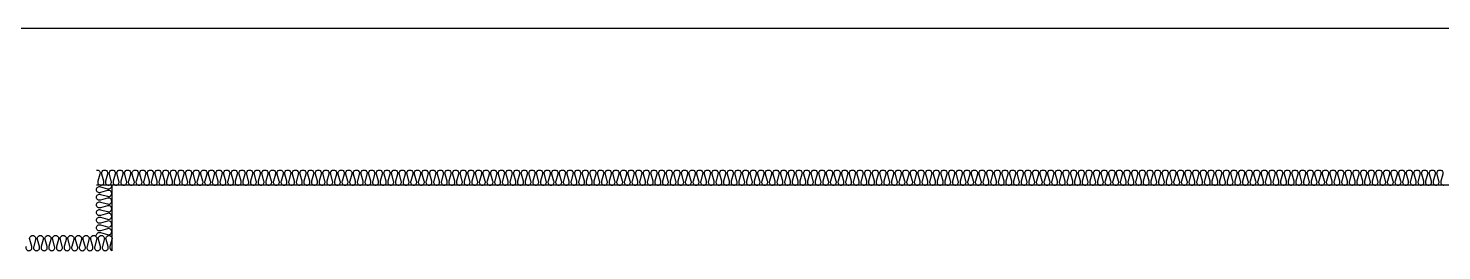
# Model space of a CAD drawing. Header units: millimetres. Extents: x -75040 to 92617, y -36837 to 48530.
# Drawn here: x 25087 to 31571, y -1570 to -550 of the extents above; entities that cross this region are included whole.
import ezdxf

# ---------------------------------------------------------------- set-up
doc = ezdxf.new("R2010")
doc.units = ezdxf.units.MM
doc.header["$LTSCALE"] = 60
doc.layers.add('A-FIN', color=6, linetype='Continuous')
doc.layers.add('A-HAT-MATL', color=8, linetype='Continuous')

msp = doc.modelspace()

# ---------------------------------------------------------------- linework, layer by layer
at = {"layer": 'A-FIN'}
msp.add_line((24800, -550), (39900, -550), dxfattribs=at)
at = {"layer": 'A-HAT-MATL'}
for p, q in [((39900, -1270), (25400, -1270)), ((25470, -1270), (25470, -1570))]:
    msp.add_line(p, q, dxfattribs=at)
at = {"layer": 'A-HAT-MATL', "elevation": 0}
for points in [[(25400, -1200.2, -0.5836), (25415.6, -1219), (25406.9, -1251, 0.524856), (25420, -1270, 0.524856), (25433.1, -1251), (25424.4, -1219, -1.449198), (25450.6, -1219), (25441.9, -1251, 0.524856), (25455, -1270, 0.524856), (25468.1, -1251), (25459.4, -1219, -1.449198), (25485.6, -1219), (25476.9, -1251, 0.524856), (25490, -1270, 0.524856), (25503.1, -1251), (25494.4, -1219, -1.449198), (25520.6, -1219), (25511.9, -1251, 0.524856), (25525, -1270, 0.524856), (25538.1, -1251), (25529.4, -1219, -1.449198), (25555.6, -1219), (25546.9, -1251, 0.524856), (25560, -1270, 0.524856), (25573.1, -1251), (25564.4, -1219, -1.449198), (25590.6, -1219), (25581.9, -1251, 0.524856), (25595, -1270, 0.524856), (25608.1, -1251), (25599.4, -1219, -1.449198), (25625.6, -1219), (25616.9, -1251, 0.524856), (25630, -1270, 0.524856), (25643.1, -1251), (25634.4, -1219, -1.449198), (25660.6, -1219), (25651.9, -1251, 0.524856), (25665, -1270, 0.524856), (25678.1, -1251), (25669.4, -1219, -1.449198), (25695.6, -1219), (25686.9, -1251, 0.524856), (25700, -1270, 0.524856), (25713.1, -1251), (25704.4, -1219, -1.449198), (25730.6, -1219), (25721.9, -1251, 0.524856), (25735, -1270, 0.524856), (25748.1, -1251), (25739.4, -1219, -1.449198), (25765.6, -1219), (25756.9, -1251, 0.524856), (25770, -1270, 0.524856), (25783.1, -1251), (25774.4, -1219, -1.449198), (25800.6, -1219), (25791.9, -1251, 0.524856), (25805, -1270, 0.524856), (25818.1, -1251), (25809.4, -1219, -1.449198), (25835.6, -1219), (25826.9, -1251, 0.524856), (25840, -1270, 0.524856), (25853.1, -1251), (25844.4, -1219, -1.449198), (25870.6, -1219), (25861.9, -1251, 0.524856), (25875, -1270, 0.524856), (25888.1, -1251), (25879.4, -1219, -1.449198), (25905.6, -1219), (25896.9, -1251, 0.524856), (25910, -1270, 0.524856), (25923.1, -1251), (25914.4, -1219, -1.449198), (25940.6, -1219), (25931.9, -1251, 0.524856), (25945, -1270, 0.524856), (25958.1, -1251), (25949.4, -1219, -1.449198), (25975.6, -1219), (25966.9, -1251, 0.524856), (25980, -1270, 0.524856), (25993.1, -1251), (25984.4, -1219, -1.449198), (26010.6, -1219), (26001.9, -1251, 0.524856), (26015, -1270, 0.524856), (26028.1, -1251), (26019.4, -1219, -1.449198), (26045.6, -1219), (26036.9, -1251, 0.524856), (26050, -1270, 0.524856), (26063.1, -1251), (26054.4, -1219, -1.449198), (26080.6, -1219), (26071.9, -1251, 0.524856), (26085, -1270, 0.524856), (26098.1, -1251), (26089.4, -1219, -1.449198), (26115.6, -1219), (26106.9, -1251, 0.524856), (26120, -1270, 0.524856), (26133.1, -1251), (26124.4, -1219, -1.449198), (26150.6, -1219), (26141.9, -1251, 0.524856), (26155, -1270, 0.524856), (26168.1, -1251), (26159.4, -1219, -1.449198), (26185.6, -1219), (26176.9, -1251, 0.524856), (26190, -1270, 0.524856), (26203.1, -1251), (26194.4, -1219, -1.449198), (26220.6, -1219), (26211.9, -1251, 0.524856), (26225, -1270, 0.524856), (26238.1, -1251), (26229.4, -1219, -1.449198), (26255.6, -1219), (26246.9, -1251, 0.524856), (26260, -1270, 0.524856), (26273.1, -1251), (26264.4, -1219, -1.449198), (26290.6, -1219), (26281.9, -1251, 0.524856), (26295, -1270, 0.524856), (26308.1, -1251), (26299.4, -1219, -1.449198), (26325.6, -1219), (26316.9, -1251, 0.524856), (26330, -1270, 0.524856), (26343.1, -1251), (26334.4, -1219, -1.449198), (26360.6, -1219), (26351.9, -1251, 0.524856), (26365, -1270, 0.524856), (26378.1, -1251), (26369.4, -1219, -1.449198), (26395.6, -1219), (26386.9, -1251, 0.524856), (26400, -1270, 0.524856), (26413.1, -1251), (26404.4, -1219, -1.449198), (26430.6, -1219), (26421.9, -1251, 0.524856), (26435, -1270, 0.524856), (26448.1, -1251), (26439.4, -1219, -1.449198), (26465.6, -1219), (26456.9, -1251, 0.524856), (26470, -1270, 0.524856), (26483.1, -1251), (26474.4, -1219, -1.449198), (26500.6, -1219), (26491.9, -1251, 0.524856), (26505, -1270, 0.524856), (26518.1, -1251), (26509.4, -1219, -1.449198), (26535.6, -1219), (26526.9, -1251, 0.524856), (26540, -1270, 0.524856), (26553.1, -1251), (26544.4, -1219, -1.449198), (26570.6, -1219), (26561.9, -1251, 0.524856), (26575, -1270, 0.524856), (26588.1, -1251), (26579.4, -1219, -1.449198), (26605.6, -1219), (26596.9, -1251, 0.524856), (26610, -1270, 0.524856), (26623.1, -1251), (26614.4, -1219, -1.449198), (26640.6, -1219), (26631.9, -1251, 0.524856), (26645, -1270, 0.524856), (26658.1, -1251), (26649.4, -1219, -1.449198), (26675.6, -1219), (26666.9, -1251, 0.524856), (26680, -1270, 0.524856), (26693.1, -1251), (26684.4, -1219, -1.449198), (26710.6, -1219), (26701.9, -1251, 0.524856), (26715, -1270, 0.524856), (26728.1, -1251), (26719.4, -1219, -1.449198), (26745.6, -1219), (26736.9, -1251, 0.524856), (26750, -1270, 0.524856), (26763.1, -1251), (26754.4, -1219, -1.449198), (26780.6, -1219), (26771.9, -1251, 0.524856), (26785, -1270, 0.524856), (26798.1, -1251), (26789.4, -1219, -1.449198), (26815.6, -1219), (26806.9, -1251, 0.524856), (26820, -1270, 0.524856), (26833.1, -1251), (26824.4, -1219, -1.449198), (26850.6, -1219), (26841.9, -1251, 0.524856), (26855, -1270, 0.524856), (26868.1, -1251), (26859.4, -1219, -1.449198), (26885.6, -1219), (26876.9, -1251, 0.524856), (26890, -1270, 0.524856), (26903.1, -1251), (26894.4, -1219, -1.449198), (26920.6, -1219), (26911.9, -1251, 0.524856), (26925, -1270, 0.524856), (26938.1, -1251), (26929.4, -1219, -1.449198), (26955.6, -1219), (26946.9, -1251, 0.524856), (26960, -1270, 0.524856), (26973.1, -1251), (26964.4, -1219, -1.449198), (26990.6, -1219), (26981.9, -1251, 0.524856), (26995, -1270, 0.524856), (27008.1, -1251), (26999.4, -1219, -1.449198), (27025.6, -1219), (27016.9, -1251, 0.524856), (27030, -1270, 0.524856), (27043.1, -1251), (27034.4, -1219, -1.449198), (27060.6, -1219), (27051.9, -1251, 0.524856), (27065, -1270, 0.524856), (27078.1, -1251), (27069.4, -1219, -1.449198), (27095.6, -1219), (27086.9, -1251, 0.524856), (27100, -1270, 0.524856), (27113.1, -1251), (27104.4, -1219, -1.449198), (27130.6, -1219), (27121.9, -1251, 0.524856), (27135, -1270, 0.524856), (27148.1, -1251), (27139.4, -1219, -1.449198), (27165.6, -1219), (27156.9, -1251, 0.524856), (27170, -1270, 0.524856), (27183.1, -1251), (27174.4, -1219, -1.449198), (27200.6, -1219), (27191.9, -1251, 0.524856), (27205, -1270, 0.524856), (27218.1, -1251), (27209.4, -1219, -1.449198), (27235.6, -1219), (27226.9, -1251, 0.524856), (27240, -1270, 0.524856), (27253.1, -1251), (27244.4, -1219, -1.449198), (27270.6, -1219), (27261.9, -1251, 0.524856), (27275, -1270, 0.524856), (27288.1, -1251), (27279.4, -1219, -1.449198), (27305.6, -1219), (27296.9, -1251, 0.524856), (27310, -1270, 0.524856), (27323.1, -1251), (27314.4, -1219, -1.449198), (27340.6, -1219), (27331.9, -1251, 0.524856), (27345, -1270, 0.524856), (27358.1, -1251), (27349.4, -1219, -1.449198), (27375.6, -1219), (27366.9, -1251, 0.524856), (27380, -1270, 0.524856), (27393.1, -1251), (27384.4, -1219, -1.449198), (27410.6, -1219), (27401.9, -1251, 0.524856), (27415, -1270, 0.524856), (27428.1, -1251), (27419.4, -1219, -1.449198), (27445.6, -1219), (27436.9, -1251, 0.524856), (27450, -1270, 0.524856), (27463.1, -1251), (27454.4, -1219, -1.449198), (27480.6, -1219), (27471.9, -1251, 0.524856), (27485, -1270, 0.524856), (27498.1, -1251), (27489.4, -1219, -1.449198), (27515.6, -1219), (27506.9, -1251, 0.524856), (27520, -1270, 0.524856), (27533.1, -1251), (27524.4, -1219, -1.449198), (27550.6, -1219), (27541.9, -1251, 0.524856), (27555, -1270, 0.524856), (27568.1, -1251), (27559.4, -1219, -1.449198), (27585.6, -1219), (27576.9, -1251, 0.524856), (27590, -1270, 0.524856), (27603.1, -1251), (27594.4, -1219, -1.449198), (27620.6, -1219), (27611.9, -1251, 0.524856), (27625, -1270, 0.524856), (27638.1, -1251), (27629.4, -1219, -1.449198), (27655.6, -1219), (27646.9, -1251, 0.524856), (27660, -1270, 0.524856), (27673.1, -1251), (27664.4, -1219, -1.449198), (27690.6, -1219), (27681.9, -1251, 0.524856), (27695, -1270, 0.524856), (27708.1, -1251), (27699.4, -1219, -1.449198), (27725.6, -1219), (27716.9, -1251, 0.524856), (27730, -1270, 0.524856), (27743.1, -1251), (27734.4, -1219, -1.449198), (27760.6, -1219), (27751.9, -1251, 0.524856), (27765, -1270, 0.524856), (27778.1, -1251), (27769.4, -1219, -1.449198), (27795.6, -1219), (27786.9, -1251, 0.524856), (27800, -1270, 0.524856), (27813.1, -1251), (27804.4, -1219, -1.449198), (27830.6, -1219), (27821.9, -1251, 0.524856), (27835, -1270, 0.524856), (27848.1, -1251), (27839.4, -1219, -1.449198), (27865.6, -1219), (27856.9, -1251, 0.524856), (27870, -1270, 0.524856), (27883.1, -1251), (27874.4, -1219, -1.449198), (27900.6, -1219), (27891.9, -1251, 0.524856), (27905, -1270, 0.524856), (27918.1, -1251), (27909.4, -1219, -1.449198), (27935.6, -1219), (27926.9, -1251, 0.524856), (27940, -1270, 0.524856), (27953.1, -1251), (27944.4, -1219, -1.449198), (27970.6, -1219), (27961.9, -1251, 0.524856), (27975, -1270, 0.524856), (27988.1, -1251), (27979.4, -1219, -1.449198), (28005.6, -1219), (27996.9, -1251, 0.524856), (28010, -1270, 0.524856), (28023.1, -1251), (28014.4, -1219, -1.449198), (28040.6, -1219), (28031.9, -1251, 0.524856), (28045, -1270, 0.524856), (28058.1, -1251), (28049.4, -1219, -1.449198), (28075.6, -1219), (28066.9, -1251, 0.524856), (28080, -1270, 0.524856), (28093.1, -1251), (28084.4, -1219, -1.449198), (28110.6, -1219), (28101.9, -1251, 0.524856), (28115, -1270, 0.524856), (28128.1, -1251), (28119.4, -1219, -1.449198), (28145.6, -1219), (28136.9, -1251, 0.524856), (28150, -1270, 0.524856), (28163.1, -1251), (28154.4, -1219, -1.449198), (28180.6, -1219), (28171.9, -1251, 0.524856), (28185, -1270, 0.524856), (28198.1, -1251), (28189.4, -1219, -1.449198), (28215.6, -1219), (28206.9, -1251, 0.524856), (28220, -1270, 0.524856), (28233.1, -1251), (28224.4, -1219, -1.449198), (28250.6, -1219), (28241.9, -1251, 0.524856), (28255, -1270, 0.524856), (28268.1, -1251), (28259.4, -1219, -1.449198), (28285.6, -1219), (28276.9, -1251, 0.524856), (28290, -1270, 0.524856), (28303.1, -1251), (28294.4, -1219, -1.449198), (28320.6, -1219), (28311.9, -1251, 0.524856), (28325, -1270, 0.524856), (28338.1, -1251), (28329.4, -1219, -1.449198), (28355.6, -1219), (28346.9, -1251, 0.524856), (28360, -1270, 0.524856), (28373.1, -1251), (28364.4, -1219, -1.449198), (28390.6, -1219), (28381.9, -1251, 0.524856), (28395, -1270, 0.524856), (28408.1, -1251), (28399.4, -1219, -1.449198), (28425.6, -1219), (28416.9, -1251, 0.524856), (28430, -1270, 0.524856), (28443.1, -1251), (28434.4, -1219, -1.449198), (28460.6, -1219), (28451.9, -1251, 0.524856), (28465, -1270, 0.524856), (28478.1, -1251), (28469.4, -1219, -1.449198), (28495.6, -1219), (28486.9, -1251, 0.524856), (28500, -1270, 0.524856), (28513.1, -1251), (28504.4, -1219, -1.449198), (28530.6, -1219), (28521.9, -1251, 0.524856), (28535, -1270, 0.524856), (28548.1, -1251), (28539.4, -1219, -1.449198), (28565.6, -1219), (28556.9, -1251, 0.524856), (28570, -1270, 0.524856), (28583.1, -1251), (28574.4, -1219, -1.449198), (28600.6, -1219), (28591.9, -1251, 0.524856), (28605, -1270, 0.524856), (28618.1, -1251), (28609.4, -1219, -1.449198), (28635.6, -1219), (28626.9, -1251, 0.524856), (28640, -1270, 0.524856), (28653.1, -1251), (28644.4, -1219, -1.449198), (28670.6, -1219), (28661.9, -1251, 0.524856), (28675, -1270, 0.524856), (28688.1, -1251), (28679.4, -1219, -1.449198), (28705.6, -1219), (28696.9, -1251, 0.524856), (28710, -1270, 0.524856), (28723.1, -1251), (28714.4, -1219, -1.449198), (28740.6, -1219), (28731.9, -1251, 0.524856), (28745, -1270, 0.524856), (28758.1, -1251), (28749.4, -1219, -1.449198), (28775.6, -1219), (28766.9, -1251, 0.524856), (28780, -1270, 0.524856), (28793.1, -1251), (28784.4, -1219, -1.449198), (28810.6, -1219), (28801.9, -1251, 0.524856), (28815, -1270, 0.524856), (28828.1, -1251), (28819.4, -1219, -1.449198), (28845.6, -1219), (28836.9, -1251, 0.524856), (28850, -1270, 0.524856), (28863.1, -1251), (28854.4, -1219, -1.449198), (28880.6, -1219), (28871.9, -1251, 0.524856), (28885, -1270, 0.524856), (28898.1, -1251), (28889.4, -1219, -1.449198), (28915.6, -1219), (28906.9, -1251, 0.524856), (28920, -1270, 0.524856), (28933.1, -1251), (28924.4, -1219, -1.449198), (28950.6, -1219), (28941.9, -1251, 0.524856), (28955, -1270, 0.524856), (28968.1, -1251), (28959.4, -1219, -1.449198), (28985.6, -1219), (28976.9, -1251, 0.524856), (28990, -1270, 0.524856), (29003.1, -1251), (28994.4, -1219, -1.449198), (29020.6, -1219), (29011.9, -1251, 0.524856), (29025, -1270, 0.524856), (29038.1, -1251), (29029.4, -1219, -1.449198), (29055.6, -1219), (29046.9, -1251, 0.524856), (29060, -1270, 0.524856), (29073.1, -1251), (29064.4, -1219, -1.449198), (29090.6, -1219), (29081.9, -1251, 0.524856), (29095, -1270, 0.524856), (29108.1, -1251), (29099.4, -1219, -1.449198), (29125.6, -1219), (29116.9, -1251, 0.524856), (29130, -1270, 0.524856), (29143.1, -1251), (29134.4, -1219, -1.449198), (29160.6, -1219), (29151.9, -1251, 0.524856), (29165, -1270, 0.524856), (29178.1, -1251), (29169.4, -1219, -1.449198), (29195.6, -1219), (29186.9, -1251, 0.524856), (29200, -1270, 0.524856), (29213.1, -1251), (29204.4, -1219, -1.449198), (29230.6, -1219), (29221.9, -1251, 0.524856), (29235, -1270, 0.524856), (29248.1, -1251), (29239.4, -1219, -1.449198), (29265.6, -1219), (29256.9, -1251, 0.524856), (29270, -1270, 0.524856), (29283.1, -1251), (29274.4, -1219, -1.449198), (29300.6, -1219), (29291.9, -1251, 0.524856), (29305, -1270, 0.524856), (29318.1, -1251), (29309.4, -1219, -1.449198), (29335.6, -1219), (29326.9, -1251, 0.524856), (29340, -1270, 0.524856), (29353.1, -1251), (29344.4, -1219, -1.449198), (29370.6, -1219), (29361.9, -1251, 0.524856), (29375, -1270, 0.524856), (29388.1, -1251), (29379.4, -1219, -1.449198), (29405.6, -1219), (29396.9, -1251, 0.524856), (29410, -1270, 0.524856), (29423.1, -1251), (29414.4, -1219, -1.449198), (29440.6, -1219), (29431.9, -1251, 0.524856), (29445, -1270, 0.524856), (29458.1, -1251), (29449.4, -1219, -1.449198), (29475.6, -1219), (29466.9, -1251, 0.524856), (29480, -1270, 0.524856), (29493.1, -1251), (29484.4, -1219, -1.449198), (29510.6, -1219), (29501.9, -1251, 0.524856), (29515, -1270, 0.524856), (29528.1, -1251), (29519.4, -1219, -1.449198), (29545.6, -1219), (29536.9, -1251, 0.524856), (29550, -1270, 0.524856), (29563.1, -1251), (29554.4, -1219, -1.449198), (29580.6, -1219), (29571.9, -1251, 0.524856), (29585, -1270, 0.524856), (29598.1, -1251), (29589.4, -1219, -1.449198), (29615.6, -1219), (29606.9, -1251, 0.524856), (29620, -1270, 0.524856), (29633.1, -1251), (29624.4, -1219, -1.449198), (29650.6, -1219), (29641.9, -1251, 0.524856), (29655, -1270, 0.524856), (29668.1, -1251), (29659.4, -1219, -1.449198), (29685.6, -1219), (29676.9, -1251, 0.524856), (29690, -1270, 0.524856), (29703.1, -1251), (29694.4, -1219, -1.449198), (29720.6, -1219), (29711.9, -1251, 0.524856), (29725, -1270, 0.524856), (29738.1, -1251), (29729.4, -1219, -1.449198), (29755.6, -1219), (29746.9, -1251, 0.524856), (29760, -1270, 0.524856), (29773.1, -1251), (29764.4, -1219, -1.449198), (29790.6, -1219), (29781.9, -1251, 0.524856), (29795, -1270, 0.524856), (29808.1, -1251), (29799.4, -1219, -1.449198), (29825.6, -1219), (29816.9, -1251, 0.524856), (29830, -1270, 0.524856), (29843.1, -1251), (29834.4, -1219, -1.449198), (29860.6, -1219), (29851.9, -1251, 0.524856), (29865, -1270, 0.524856), (29878.1, -1251), (29869.4, -1219, -1.449198), (29895.6, -1219), (29886.9, -1251, 0.524856), (29900, -1270, 0.524856), (29913.1, -1251), (29904.4, -1219, -1.449198), (29930.6, -1219), (29921.9, -1251, 0.524856), (29935, -1270, 0.524856), (29948.1, -1251), (29939.4, -1219, -1.449198), (29965.6, -1219), (29956.9, -1251, 0.524856), (29970, -1270, 0.524856), (29983.1, -1251), (29974.4, -1219, -1.449198), (30000.6, -1219), (29991.9, -1251, 0.524856), (30005, -1270, 0.524856), (30018.1, -1251), (30009.4, -1219, -1.449198), (30035.6, -1219), (30026.9, -1251, 0.524856), (30040, -1270, 0.524856), (30053.1, -1251), (30044.4, -1219, -1.449198), (30070.6, -1219), (30061.9, -1251, 0.524856), (30075, -1270, 0.524856), (30088.1, -1251), (30079.4, -1219, -1.449198), (30105.6, -1219), (30096.9, -1251, 0.524856), (30110, -1270, 0.524856), (30123.1, -1251), (30114.4, -1219, -1.449198), (30140.6, -1219), (30131.9, -1251, 0.524856), (30145, -1270, 0.524856), (30158.1, -1251), (30149.4, -1219, -1.449198), (30175.6, -1219), (30166.9, -1251, 0.524856), (30180, -1270, 0.524856), (30193.1, -1251), (30184.4, -1219, -1.449198), (30210.6, -1219), (30201.9, -1251, 0.524856), (30215, -1270, 0.524856), (30228.1, -1251), (30219.4, -1219, -1.449198), (30245.6, -1219), (30236.9, -1251, 0.524856), (30250, -1270, 0.524856), (30263.1, -1251), (30254.4, -1219, -1.449198), (30280.6, -1219), (30271.9, -1251, 0.524856), (30285, -1270, 0.524856), (30298.1, -1251), (30289.4, -1219, -1.449198), (30315.6, -1219), (30306.9, -1251, 0.524856), (30320, -1270, 0.524856), (30333.1, -1251), (30324.4, -1219, -1.449198), (30350.6, -1219), (30341.9, -1251, 0.524856), (30355, -1270, 0.524856), (30368.1, -1251), (30359.4, -1219, -1.449198), (30385.6, -1219), (30376.9, -1251, 0.524856), (30390, -1270, 0.524856), (30403.1, -1251), (30394.4, -1219, -1.449198), (30420.6, -1219), (30411.9, -1251, 0.524856), (30425, -1270, 0.524856), (30438.1, -1251), (30429.4, -1219, -1.449198), (30455.6, -1219), (30446.9, -1251, 0.524856), (30460, -1270, 0.524856), (30473.1, -1251), (30464.4, -1219, -1.449198), (30490.6, -1219), (30481.9, -1251, 0.524856), (30495, -1270, 0.524856), (30508.1, -1251), (30499.4, -1219, -1.449198), (30525.6, -1219), (30516.9, -1251, 0.524856), (30530, -1270, 0.524856), (30543.1, -1251), (30534.4, -1219, -1.449198), (30560.6, -1219), (30551.9, -1251, 0.524856), (30565, -1270, 0.524856), (30578.1, -1251), (30569.4, -1219, -1.449198), (30595.6, -1219), (30586.9, -1251, 0.524856), (30600, -1270, 0.524856), (30613.1, -1251), (30604.4, -1219, -1.449198), (30630.6, -1219), (30621.9, -1251, 0.524856), (30635, -1270, 0.524856), (30648.1, -1251), (30639.4, -1219, -1.449198), (30665.6, -1219), (30656.9, -1251, 0.524856), (30670, -1270, 0.524856), (30683.1, -1251), (30674.4, -1219, -1.449198), (30700.6, -1219), (30691.9, -1251, 0.524856), (30705, -1270, 0.524856), (30718.1, -1251), (30709.4, -1219, -1.449198), (30735.6, -1219), (30726.9, -1251, 0.524856), (30740, -1270, 0.524856), (30753.1, -1251), (30744.4, -1219, -1.449198), (30770.6, -1219), (30761.9, -1251, 0.524856), (30775, -1270, 0.524856), (30788.1, -1251), (30779.4, -1219, -1.449198), (30805.6, -1219), (30796.9, -1251, 0.524856), (30810, -1270, 0.524856), (30823.1, -1251), (30814.4, -1219, -1.449198), (30840.6, -1219), (30831.9, -1251, 0.524856), (30845, -1270, 0.524856), (30858.1, -1251), (30849.4, -1219, -1.449198), (30875.6, -1219), (30866.9, -1251, 0.524856), (30880, -1270, 0.524856), (30893.1, -1251), (30884.4, -1219, -1.449198), (30910.6, -1219), (30901.9, -1251, 0.524856), (30915, -1270, 0.524856), (30928.1, -1251), (30919.4, -1219, -1.449198), (30945.6, -1219), (30936.9, -1251, 0.524856), (30950, -1270, 0.524856), (30963.1, -1251), (30954.4, -1219, -1.449198), (30980.6, -1219), (30971.9, -1251, 0.524856), (30985, -1270, 0.524856), (30998.1, -1251), (30989.4, -1219, -1.449198), (31015.6, -1219), (31006.9, -1251, 0.524856), (31020, -1270, 0.524856), (31033.1, -1251), (31024.4, -1219, -1.449198), (31050.6, -1219), (31041.9, -1251, 0.524856), (31055, -1270, 0.524856), (31068.1, -1251), (31059.4, -1219, -1.449198), (31085.6, -1219), (31076.9, -1251, 0.524856), (31090, -1270, 0.524856), (31103.1, -1251), (31094.4, -1219, -1.449198), (31120.6, -1219), (31111.9, -1251, 0.524856), (31125, -1270, 0.524856), (31138.1, -1251), (31129.4, -1219, -1.449198), (31155.6, -1219), (31146.9, -1251, 0.524856), (31160, -1270, 0.524856), (31173.1, -1251), (31164.4, -1219, -1.449198), (31190.6, -1219), (31181.9, -1251, 0.524856), (31195, -1270, 0.524856), (31208.1, -1251), (31199.4, -1219, -1.449198), (31225.6, -1219), (31216.9, -1251, 0.524856), (31230, -1270, 0.524856), (31243.1, -1251), (31234.4, -1219, -1.449198), (31260.6, -1219), (31251.9, -1251, 0.524856), (31265, -1270, 0.524856), (31278.1, -1251), (31269.4, -1219, -1.449198), (31295.6, -1219), (31286.9, -1251, 0.524856), (31300, -1270, 0.524856), (31313.1, -1251), (31304.4, -1219, -1.449198), (31330.6, -1219), (31321.9, -1251, 0.524856), (31335, -1270, 0.524856), (31348.1, -1251), (31339.4, -1219, -1.449198), (31365.6, -1219), (31356.9, -1251, 0.524856), (31370, -1270, 0.524856), (31383.1, -1251), (31374.4, -1219, -1.449198), (31400.6, -1219), (31391.9, -1251, 0.524856), (31405, -1270, 0.524856), (31418.1, -1251), (31409.4, -1219, -1.449198), (31435.6, -1219), (31426.9, -1251, 0.524856), (31440, -1270, 0.524856), (31453.1, -1251), (31444.4, -1219, -1.449198), (31470.6, -1219), (31461.9, -1251, 0.524856), (31475, -1270, 0.524856), (31488.1, -1251), (31479.4, -1219, -1.449198), (31505.6, -1219), (31496.9, -1251, 0.524856), (31510, -1270, 0.524856), (31523.1, -1251), (31514.4, -1219, -1.449198), (31540.6, -1219), (31531.9, -1251, 0.524856), (31545, -1270, 0.524856), (31558.1, -1251), (31549.4, -1219, -1.449198), (31575.6, -1219), (31566.9, -1251, 0.524856), (31580, -1270, 0.524856)], [(25400, -1500, -0.524856), (25419, -1486.9), (25451, -1495.6, 1.449198), (25451, -1469.4), (25419, -1478.1, -0.524856), (25400, -1465, -0.524856), (25419, -1451.9), (25451, -1460.6, 1.449198), (25451, -1434.4), (25419, -1443.1, -0.524856), (25400, -1430, -0.524856), (25419, -1416.9), (25451, -1425.6, 1.449198), (25451, -1399.4), (25419, -1408.1, -0.524856), (25400, -1395, -0.524856), (25419, -1381.9), (25451, -1390.6, 1.449198), (25451, -1364.4), (25419, -1373.1, -0.524856), (25400, -1360, -0.524856), (25419, -1346.9), (25451, -1355.6, 1.449198), (25451, -1329.4), (25419, -1338.1, -0.524856), (25400, -1325, -0.524856), (25419, -1311.9), (25451, -1320.6, 1.449198), (25451, -1294.4), (25419, -1303.1, -0.524856), (25400, -1290, -0.524856), (25419, -1276.9), (25451, -1285.6, 0.5836), (25469.8, -1270, 0.5836)], [(25076.9, -1551, 0.524856), (25090, -1570, 0.524856), (25103.1, -1551), (25094.4, -1519, -1.449198), (25120.6, -1519), (25111.9, -1551, 0.524856), (25125, -1570, 0.524856), (25138.1, -1551), (25129.4, -1519, -1.449198), (25155.6, -1519), (25146.9, -1551, 0.524856), (25160, -1570, 0.524856), (25173.1, -1551), (25164.4, -1519, -1.449198), (25190.6, -1519), (25181.9, -1551, 0.524856), (25195, -1570, 0.524856), (25208.1, -1551), (25199.4, -1519, -1.449198), (25225.6, -1519), (25216.9, -1551, 0.524856), (25230, -1570, 0.524856), (25243.1, -1551), (25234.4, -1519, -1.449198), (25260.6, -1519), (25251.9, -1551, 0.524856), (25265, -1570, 0.524856), (25278.1, -1551), (25269.4, -1519, -1.449198), (25295.6, -1519), (25286.9, -1551, 0.524856), (25300, -1570, 0.524856), (25313.1, -1551), (25304.4, -1519, -1.449198), (25330.6, -1519), (25321.9, -1551, 0.524856), (25335, -1570, 0.524856), (25348.1, -1551), (25339.4, -1519, -1.449198), (25365.6, -1519), (25356.9, -1551, 0.524856), (25370, -1570, 0.524856), (25383.1, -1551), (25374.4, -1519, -1.449198), (25400.6, -1519), (25391.9, -1551, 0.524856), (25405, -1570, 0.524856), (25418.1, -1551), (25409.4, -1519, -1.449198), (25435.6, -1519), (25426.9, -1551, 0.524856), (25440, -1570, 0.524856), (25453.1, -1551), (25444.4, -1519, -1.449198), (25470.6, -1519), (25461.9, -1551, 0.413449), (25470, -1569.1, 0.413449)]]:
    msp.add_lwpolyline(points, format="xyb", dxfattribs=at)

doc.saveas('drawing.dxf')
